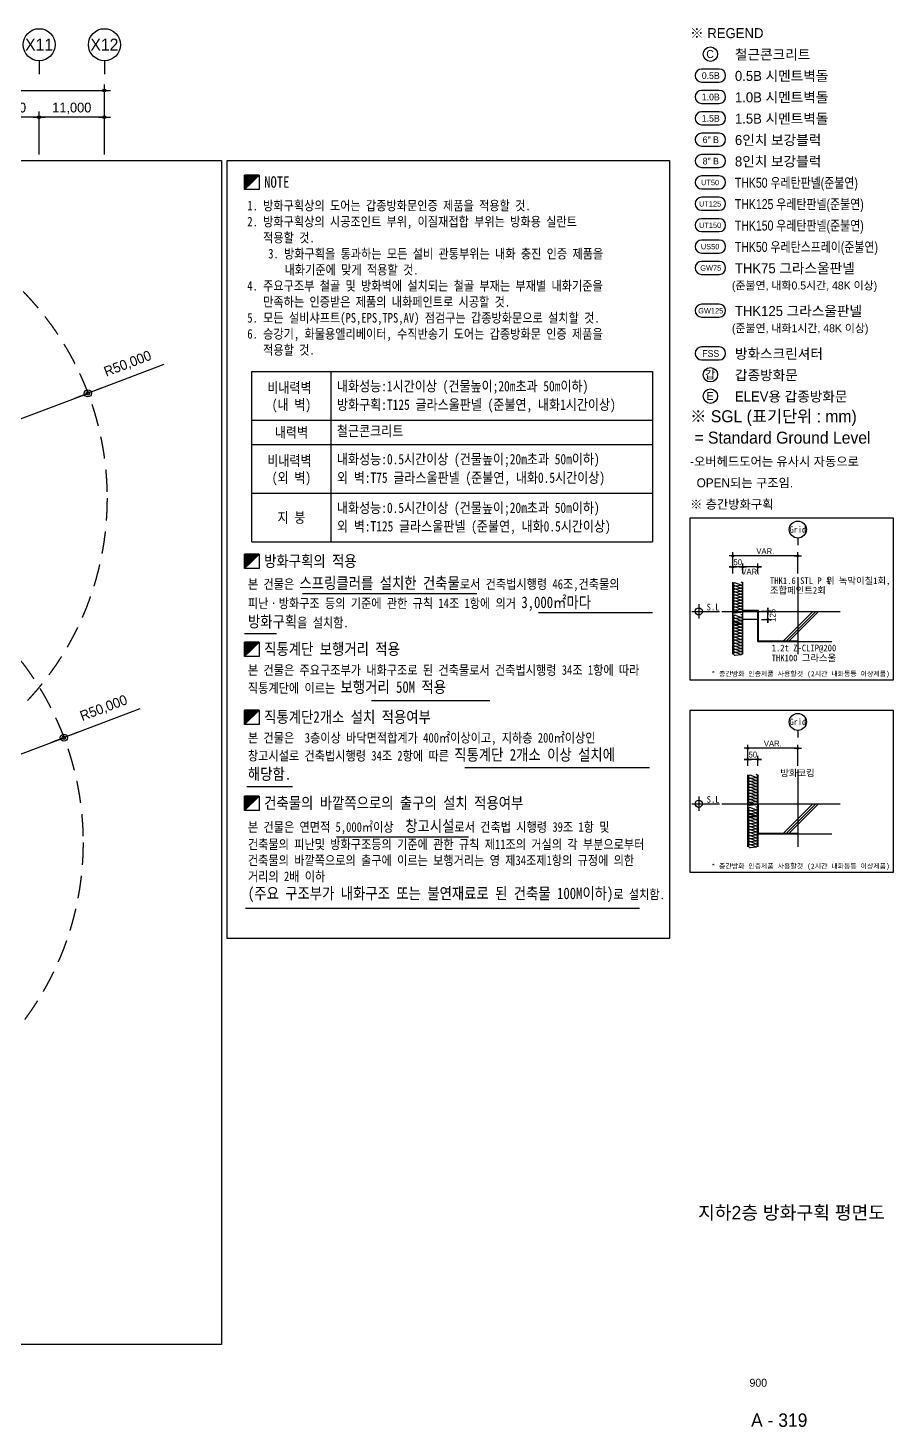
# Model space of a CAD drawing. Header units: millimetres. Extents: x 252828975 to 254701257, y 504285920 to 504535855.
# Drawn here: x 253043494 to 253189257, y 504300221 to 504535855 of the extents above; entities that cross this region are included whole.
import ezdxf
from ezdxf.enums import TextEntityAlignment as Align

# ---------------------------------------------------------------- set-up
doc = ezdxf.new("R2010")
doc.units = ezdxf.units.MM
doc.set_wipeout_variables(frame=1)
doc.linetypes.add('HIDDEN2', pattern=[0.1875, 0.125, -0.0625])
for name, color, linetype in [('4A.TEC DIM', 7, 'Continuous'), ('4A.TEC DIM 1', 7, 'Continuous'), ('4A.TEC FORM-TEXT', 3, 'Continuous'), ('4A.TEC TEXT', 7, 'Continuous'), ('4A.TEC TEXT 2', 3, 'Continuous'), ('4A.TEC 심볼', 7, 'Continuous'), ('7ELE', 7, 'Continuous'), ('A-SYM', 7, 'Continuous'), ('A-TEXT', 3, 'Continuous'), ('A-TEXT-3', 3, 'Continuous'), ('ALM', 4, 'Continuous'), ('AL몰딩', 4, 'Continuous'), ('COL', 8, 'Continuous'), ('DETL', 9, 'Continuous'), ('DIM', 7, 'Continuous'), ('ELE3', 8, 'Continuous'), ('GRID', 1, 'Continuous'), ('INSU', 8, 'Continuous'), ('SY', 1, 'Continuous'), ('SYMB', 7, 'Continuous'), ('WAL', 3, 'Continuous'), ('㈜SE&C DIM', 7, 'Continuous'), ('방화구획', 6, 'Continuous'), ('방화면적', 3, 'Continuous')]:
    doc.layers.add(name, color=color, linetype=linetype)
doc.layers.add('DEFPOINT', color=135, linetype='Continuous', plot=False)
doc.styles.add('#TL_Dotum', font='', dxfattribs={"width": 0.85})
doc.styles.add('1', font='')
doc.styles.add('GHS', font='malgun.ttf')
doc.styles.add('나눔고딕', font='')
doc.styles.add('돋움', font='')
doc.styles.add('울릉도L', font='')
doc.styles.get('#TL_Dotum').set_extended_font_data('DotumChe')
doc.styles.get('1').set_extended_font_data('DotumChe')
doc.styles.get('나눔고딕').set_extended_font_data('Dotum')
doc.styles.get('돋움').set_extended_font_data('Dotum')
doc.styles.get('울릉도L').set_extended_font_data('Dotum')
doc.dimstyles.new('DIM_200(외부치수)', dxfattribs={"dimscale": 200, "dimtxt": 3.3, "dimasz": 1, "dimexe": 2, "dimexo": 2, "dimgap": 1, "dimtad": 1, "dimdec": 0, "dimdsep": 46, "dimlunit": 6, "dimtxsty": '돋움', "dimblk1": 'DIMDOT', "dimblk2": 'DIMDOT', "dimsah": 1, "dimcen": 2.5, "dimdle": 1.5, "dimclrd": 1, "dimclre": 7, "dimclrt": 2, "dimadec": 0, "dimazin": 0, "dimtfac": 1, "dimtdec": 0, "dimtix": 1, "dimtmove": 2, "dimatfit": 3, "dimldrblk": 'DIMDOT', "dimfxl": 1, "dimtvp": 1, "dimtolj": 1, "dimtzin": 0, "dimarcsym": 0})
doc.dimstyles.new('DIM_400(외부치수)', dxfattribs={"dimscale": 1200, "dimtxt": 3.3, "dimasz": 1, "dimexe": 2, "dimexo": 2, "dimgap": 1, "dimtad": 1, "dimdec": 0, "dimdsep": 46, "dimlunit": 6, "dimtxsty": '울릉도L', "dimblk1": 'DIMDOT', "dimblk2": 'DIMDOT', "dimsah": 1, "dimcen": 2.5, "dimdle": 1.5, "dimclrd": 8, "dimclre": 8, "dimclrt": 3, "dimadec": 0, "dimazin": 0, "dimtfac": 1, "dimtdec": 0, "dimtix": 1, "dimtmove": 2, "dimatfit": 3, "dimldrblk": 'DIMDOT', "dimfxl": 1, "dimtvp": 1, "dimtolj": 1, "dimtzin": 0, "dimarcsym": 0})
doc.dimstyles.new('DIM_600(외부치수)', dxfattribs={"dimscale": 400, "dimtxt": 3.3, "dimasz": 1, "dimexe": 2, "dimexo": 2, "dimgap": 1, "dimtad": 1, "dimdec": 0, "dimdsep": 46, "dimlunit": 6, "dimtxsty": '나눔고딕', "dimblk1": 'DIMDOT', "dimblk2": 'DIMDOT', "dimsah": 1, "dimcen": 2.5, "dimdle": 1.5, "dimclrd": 8, "dimclre": 8, "dimclrt": 3, "dimadec": 0, "dimazin": 0, "dimtfac": 1, "dimtdec": 0, "dimtix": 1, "dimtmove": 2, "dimatfit": 3, "dimldrblk": 'DIMDOT', "dimfxl": 1, "dimtvp": 1, "dimtolj": 1, "dimtzin": 0, "dimarcsym": 0})

# ---------------------------------------------------------------- blocks, each defined once
blk = doc.blocks.new('DIMDOT')
at = {"color": 0}
blk.add_line((-2, 0), (2, 0), dxfattribs=at)
for radius in [0.5, 0.25]:
    blk.add_circle((0, 0), radius, dxfattribs=at)
blk = doc.blocks.new('*D109')
at = {"layer": '4A.TEC DIM', "color": 8, "lineweight": -2, "transparency": 16777216}
for p, q in [((169308, -49972), (169308, -38188)), ((169808, -39188), (302808, -39188)), ((303308, -49972), (303308, -38188))]:
    blk.add_line(p, q, dxfattribs=at)
at = {"layer": 'Defpoints', "color": 0, "transparency": 16777216}
for p in [(303308, -39188), (169308, -50972), (303308, -50972)]:
    blk.add_point(p, dxfattribs=at)
at = {"layer": '4A.TEC DIM', "color": 8, "lineweight": -2, "transparency": 16777216, "xscale": 500, "yscale": 500, "zscale": 500, "rotation": 180}
blk.add_blockref('DIMDOT', (169308, -39188), dxfattribs=at)
at = {"layer": '4A.TEC DIM', "color": 8, "lineweight": -2, "transparency": 16777216, "xscale": 500, "yscale": 500, "zscale": 500}
blk.add_blockref('DIMDOT', (303308, -39188), dxfattribs=at)
at = {"layer": '4A.TEC DIM', "color": 3, "transparency": 16777216, "insert": (236308, -37703), "char_height": 1650, "attachment_point": 5, "style": '나눔고딕'}
blk.add_mtext('\\A1;134,000', dxfattribs=at)
blk = doc.blocks.new('*D110')
at = {"layer": '4A.TEC DIM', "color": 8, "lineweight": -2, "transparency": 16777216}
for p, q in [((292308, -49972), (292308, -42699)), ((302808, -43699), (292808, -43699)), ((303308, -49972), (303308, -42699))]:
    blk.add_line(p, q, dxfattribs=at)
at = {"layer": 'Defpoints', "color": 0, "transparency": 16777216}
for p in [(292308, -43699), (292308, -50972), (303308, -50972)]:
    blk.add_point(p, dxfattribs=at)
at = {"layer": '4A.TEC DIM', "color": 8, "lineweight": -2, "transparency": 16777216, "xscale": 500, "yscale": 500, "zscale": 500, "rotation": 180}
blk.add_blockref('DIMDOT', (292308, -43699), dxfattribs=at)
at = {"layer": '4A.TEC DIM', "color": 8, "lineweight": -2, "transparency": 16777216, "xscale": 500, "yscale": 500, "zscale": 500}
blk.add_blockref('DIMDOT', (303308, -43699), dxfattribs=at)
at = {"layer": '4A.TEC DIM', "color": 3, "transparency": 16777216, "insert": (297808, -42214), "char_height": 1650, "attachment_point": 5, "style": '나눔고딕'}
blk.add_mtext('\\A1;11,000', dxfattribs=at)
blk = doc.blocks.new('ccs122')
at = {"layer": '4A.TEC 심볼'}
blk.add_line((0, 8), (0, 3), dxfattribs=at)
blk.add_circle((0, 14), 6, dxfattribs=at)
at = {"layer": '4A.TEC TEXT 2', "color": 3, "style": 'GHS'}
blk.add_attdef('NO', text='', height=4.5, dxfattribs=at).set_placement((-0.01, 14.02), align=Align.MIDDLE_CENTER)
blk = doc.blocks.new('*D128')
at = {"layer": '4A.TEC DIM', "color": 8, "lineweight": -2, "transparency": 16777216}
for p, q in [((281308, -49972), (281308, -42699)), ((291808, -43699), (281808, -43699)), ((292308, -49972), (292308, -42699))]:
    blk.add_line(p, q, dxfattribs=at)
at = {"layer": 'Defpoints', "color": 0, "transparency": 16777216}
for p in [(281308, -43699), (281308, -50972), (292308, -50972)]:
    blk.add_point(p, dxfattribs=at)
at = {"layer": '4A.TEC DIM', "color": 8, "lineweight": -2, "transparency": 16777216, "xscale": 500, "yscale": 500, "zscale": 500, "rotation": 180}
blk.add_blockref('DIMDOT', (281308, -43699), dxfattribs=at)
at = {"layer": '4A.TEC DIM', "color": 8, "lineweight": -2, "transparency": 16777216, "xscale": 500, "yscale": 500, "zscale": 500}
blk.add_blockref('DIMDOT', (292308, -43699), dxfattribs=at)
at = {"layer": '4A.TEC DIM', "color": 3, "transparency": 16777216, "insert": (286808, -42214), "char_height": 1650, "attachment_point": 5, "style": '나눔고딕'}
blk.add_mtext('\\A1;11,000', dxfattribs=at)
blk = doc.blocks.new('insul2')
blk.add_lwpolyline([(0.2, 0.19), (0.44, 0.84, 1.172784), (0.13, 0.79), (0.2, 0.16, 0.995634), (0.52, 0.19)], format="xyb")
blk = doc.blocks.new('*D150')
at = {"layer": 'COL', "color": 7, "lineweight": -2, "transparency": 16777216}
for p, q in [((253162254, 504443977), (253162254, 504447544)), ((253173218, 504443977), (253173218, 504447544))]:
    blk.add_line(p, q, dxfattribs=at)
at = {"layer": 'COL', "color": 1, "lineweight": -2, "transparency": 16777216}
blk.add_line((253172918, 504446944), (253162554, 504446944), dxfattribs=at)
at = {"layer": 'Defpoints', "color": 0, "transparency": 16777216}
for p in [(253162254, 504446944), (253162254, 504443377), (253173218, 504443377)]:
    blk.add_point(p, dxfattribs=at)
at = {"layer": 'COL', "color": 1, "lineweight": -2, "transparency": 16777216, "xscale": 300, "yscale": 300, "zscale": 300, "rotation": 180}
blk.add_blockref('DIMDOT', (253162254, 504446944), dxfattribs=at)
at = {"layer": 'COL', "color": 1, "lineweight": -2, "transparency": 16777216, "xscale": 300, "yscale": 300, "zscale": 300}
blk.add_blockref('DIMDOT', (253173218, 504446944), dxfattribs=at)
at = {"layer": 'COL', "color": 2, "transparency": 16777216, "insert": (253167736, 504447740), "char_height": 990, "attachment_point": 5, "style": '돋움'}
blk.add_mtext('\\A1;VAR.', dxfattribs=at)
blk = doc.blocks.new('*D151')
at = {"layer": 'COL', "color": 1, "lineweight": -2, "transparency": 16777216}
for p, q in [((253161954, 504445072), (253161654, 504445072)), ((253163939, 504445072), (253162254, 504445072)), ((253164239, 504445072), (253164539, 504445072))]:
    blk.add_line(p, q, dxfattribs=at)
at = {"layer": 'COL', "color": 7, "lineweight": -2, "transparency": 16777216}
for p, q in [((253162254, 504443977), (253162254, 504445672)), ((253163939, 504443977), (253163939, 504445672))]:
    blk.add_line(p, q, dxfattribs=at)
at = {"layer": 'Defpoints', "color": 0, "transparency": 16777216}
for p in [(253162254, 504445072), (253162254, 504443377), (253163939, 504443377)]:
    blk.add_point(p, dxfattribs=at)
at = {"layer": 'COL', "color": 1, "lineweight": -2, "transparency": 16777216, "xscale": 300, "yscale": 300, "zscale": 300}
blk.add_blockref('DIMDOT', (253162254, 504445072), dxfattribs=at)
at = {"layer": 'COL', "color": 1, "lineweight": -2, "transparency": 16777216, "xscale": 300, "yscale": 300, "zscale": 300, "rotation": 180}
blk.add_blockref('DIMDOT', (253163939, 504445072), dxfattribs=at)
at = {"layer": 'COL', "color": 2, "transparency": 16777216, "insert": (253163096, 504445868), "char_height": 990, "attachment_point": 5, "style": '돋움'}
blk.add_mtext('\\A1;50', dxfattribs=at)
blk = doc.blocks.new('*D152')
at = {"layer": 'COL', "color": 1, "lineweight": -2, "transparency": 16777216}
for p, q in [((253163639, 504445072), (253163339, 504445072)), ((253166477, 504445072), (253163939, 504445072)), ((253166777, 504445072), (253167077, 504445072))]:
    blk.add_line(p, q, dxfattribs=at)
at = {"layer": 'COL', "color": 7, "lineweight": -2, "transparency": 16777216}
for p, q in [((253163939, 504443977), (253163939, 504445672)), ((253166477, 504443977), (253166477, 504445672))]:
    blk.add_line(p, q, dxfattribs=at)
at = {"layer": 'Defpoints', "color": 0, "transparency": 16777216}
for p in [(253163939, 504445072), (253163939, 504443377), (253166477, 504443377)]:
    blk.add_point(p, dxfattribs=at)
at = {"layer": 'COL', "color": 1, "lineweight": -2, "transparency": 16777216, "xscale": 300, "yscale": 300, "zscale": 300}
blk.add_blockref('DIMDOT', (253163939, 504445072), dxfattribs=at)
at = {"layer": 'COL', "color": 1, "lineweight": -2, "transparency": 16777216, "xscale": 300, "yscale": 300, "zscale": 300, "rotation": 180}
blk.add_blockref('DIMDOT', (253166477, 504445072), dxfattribs=at)
at = {"layer": 'COL', "color": 2, "transparency": 16777216, "insert": (253165208, 504444276), "char_height": 990, "attachment_point": 5, "style": '돋움'}
blk.add_mtext('\\A1;VAR.', dxfattribs=at)
blk = doc.blocks.new('*D153')
at = {"layer": 'COL', "color": 7, "lineweight": -2, "transparency": 16777216}
for p, q in [((253167077, 504437607), (253168772, 504437607)), ((253167077, 504436246), (253168772, 504436246))]:
    blk.add_line(p, q, dxfattribs=at)
at = {"layer": 'COL', "color": 1, "lineweight": -2, "transparency": 16777216}
for p, q in [((253168172, 504437907), (253168172, 504438207)), ((253168172, 504436246), (253168172, 504437607)), ((253168172, 504435946), (253168172, 504435646))]:
    blk.add_line(p, q, dxfattribs=at)
at = {"layer": 'Defpoints', "color": 0, "transparency": 16777216}
for p in [(253166477, 504437607), (253168172, 504437607), (253166477, 504436246)]:
    blk.add_point(p, dxfattribs=at)
at = {"layer": 'COL', "color": 1, "lineweight": -2, "transparency": 16777216, "xscale": 300, "yscale": 300, "zscale": 300}
for p, rotation in [((253168172, 504437607), 270), ((253168172, 504436246), 90)]:
    blk.add_blockref('DIMDOT', p, dxfattribs=dict(at, rotation=rotation))
at = {"layer": 'COL', "color": 2, "transparency": 16777216, "insert": (253168968, 504436927), "char_height": 990, "attachment_point": 5, "rotation": 90, "style": '돋움'}
blk.add_mtext('\\A1;125', dxfattribs=at)
blk = doc.blocks.new('*D154')
at = {"layer": 'COL', "color": 7, "lineweight": -2, "transparency": 16777216}
for p, q in [((253164792, 504411577), (253164792, 504415144)), ((253173218, 504411577), (253173218, 504415144))]:
    blk.add_line(p, q, dxfattribs=at)
at = {"layer": 'COL', "color": 1, "lineweight": -2, "transparency": 16777216}
blk.add_line((253172918, 504414544), (253165092, 504414544), dxfattribs=at)
at = {"layer": 'Defpoints', "color": 0, "transparency": 16777216}
for p in [(253164792, 504414544), (253164792, 504410977), (253173218, 504410977)]:
    blk.add_point(p, dxfattribs=at)
at = {"layer": 'COL', "color": 1, "lineweight": -2, "transparency": 16777216, "xscale": 300, "yscale": 300, "zscale": 300, "rotation": 180}
blk.add_blockref('DIMDOT', (253164792, 504414544), dxfattribs=at)
at = {"layer": 'COL', "color": 1, "lineweight": -2, "transparency": 16777216, "xscale": 300, "yscale": 300, "zscale": 300}
blk.add_blockref('DIMDOT', (253173218, 504414544), dxfattribs=at)
at = {"layer": 'COL', "color": 2, "transparency": 16777216, "insert": (253169005, 504415340), "char_height": 990, "attachment_point": 5, "style": '돋움'}
blk.add_mtext('\\A1;VAR.', dxfattribs=at)
blk = doc.blocks.new('*D155')
at = {"layer": 'COL', "color": 1, "lineweight": -2, "transparency": 16777216}
for p, q in [((253164492, 504412672), (253164192, 504412672)), ((253166477, 504412672), (253164792, 504412672)), ((253166777, 504412672), (253167077, 504412672))]:
    blk.add_line(p, q, dxfattribs=at)
at = {"layer": 'COL', "color": 7, "lineweight": -2, "transparency": 16777216}
for p, q in [((253164792, 504411577), (253164792, 504413272)), ((253166477, 504411577), (253166477, 504413272))]:
    blk.add_line(p, q, dxfattribs=at)
at = {"layer": 'Defpoints', "color": 0, "transparency": 16777216}
for p in [(253164792, 504412672), (253164792, 504410977), (253166477, 504410977)]:
    blk.add_point(p, dxfattribs=at)
at = {"layer": 'COL', "color": 1, "lineweight": -2, "transparency": 16777216, "xscale": 300, "yscale": 300, "zscale": 300}
blk.add_blockref('DIMDOT', (253164792, 504412672), dxfattribs=at)
at = {"layer": 'COL', "color": 1, "lineweight": -2, "transparency": 16777216, "xscale": 300, "yscale": 300, "zscale": 300, "rotation": 180}
blk.add_blockref('DIMDOT', (253166477, 504412672), dxfattribs=at)
at = {"layer": 'COL', "color": 2, "transparency": 16777216, "insert": (253165635, 504413468), "char_height": 990, "attachment_point": 5, "style": '돋움'}
blk.add_mtext('\\A1;50', dxfattribs=at)
blk = doc.blocks.new('zw$57BF')
at = {"layer": '4A.TEC 심볼'}
for points in [[(-38067, 241824), (-41030, 241824, 1), (-41030, 239642), (-38067, 239642, 1)], [(-38067, 238224), (-41030, 238224, 1), (-41030, 236042), (-38067, 236042, 1)], [(-38067, 234624), (-41030, 234624, 1), (-41030, 232442), (-38067, 232442, 1)], [(-38067, 231024), (-41030, 231024, 1), (-41030, 228842), (-38067, 228842, 1)], [(-38067, 227424), (-41030, 227424, 1), (-41030, 225242), (-38067, 225242, 1)], [(-38067, 223824), (-41030, 223824, 1), (-41030, 221642), (-38067, 221642, 1)], [(-38067, 220224), (-41030, 220224, 1), (-41030, 218042), (-38067, 218042, 1)], [(-38067, 216624), (-41030, 216624, 1), (-41030, 214442), (-38067, 214442, 1)], [(-38067, 213024), (-41030, 213024, 1), (-41030, 210842), (-38067, 210842, 1)], [(-38067, 209424), (-41030, 209424, 1), (-41030, 207242), (-38067, 207242, 1)], [(-38067, 202224), (-41030, 202224, 1), (-41030, 200042), (-38067, 200042, 1)], [(-38067, 195024), (-41030, 195024, 1), (-41030, 192842), (-38067, 192842, 1)]]:
    blk.add_lwpolyline(points, format="xyb", close=True, dxfattribs=at)
for centre in [(-39549, 244333), (-39549, 190333), (-39549, 186733)]:
    blk.add_circle(centre, 1212, dxfattribs=at)
at = {"layer": '4A.TEC TEXT', "style": '돋움'}
for s, p in [('C', (-39605, 244351)), ('갑', (-39605, 190351)), ('E', (-39605, 186751))]:
    blk.add_text(s, height=1350, dxfattribs=at).set_placement(p, align=Align.MIDDLE_CENTER)
for s, height, p in [('0.5B', 1125, (-39487, 240716)), ('1.0B', 1125, (-39487, 237116)), ('1.5B', 1125, (-39487, 233516)), ('6" B', 1125, (-39487, 229916)), ('8" B', 1125, (-39487, 226316)), ('UT50', 900, (-39594, 222716)), ('UT125', 900, (-39594, 219116)), ('UT150', 900, (-39594, 215516)), ('US50', 900, (-39594, 211916)), ('GW75', 900, (-39487, 208316)), ('GW125', 900, (-39487, 201116)), ('FSS', 1125, (-39487, 193916))]:
    blk.add_text(s, height=height, dxfattribs=at).set_placement(p, align=Align.MIDDLE)
at = {"layer": '4A.TEC TEXT 2', "color": 3, "style": '나눔고딕'}
for s, height, p in [('※ REGEND', 1687.5, (-42975, 246522)), ('철근콘크리트', 1687.5, (-35415, 242922)), ('0.5B 시멘트벽돌', 1687.5, (-35415, 239322)), ('1.0B 시멘트벽돌', 1687.5, (-35415, 235722)), ('1.5B 시멘트벽돌', 1687.5, (-35415, 232122)), ('6인치 보강블럭', 1687.5, (-35415, 228522)), ('8인치 보강블럭', 1687.5, (-35415, 224922)), ('THK75 그라스울판넬', 1687.5, (-35415, 206922)), ('(준불연, 내화0.5시간, 48K 이상)', 1350, (-35919, 204291)), ('THK125 그라스울판넬', 1687.5, (-35415, 199722)), ('(준불연, 내화1시간, 48K 이상)', 1350, (-35919, 197091)), ('방화스크린셔터', 1687.5, (-35415, 192522)), ('갑종방화문', 1687.5, (-35415, 188922)), ('ELEV용 갑종방화문', 1687.5, (-35415, 185322)), ('※ SGL (표기단위 : mm)', 2025, (-42975, 181722)), (' = Standard Ground Level', 2025, (-42975, 178122))]:
    blk.add_text(s, height=height, dxfattribs=at).set_placement(p, align=Align.BOTTOM_LEFT)
at = {"layer": '4A.TEC TEXT 2', "color": 3, "style": '나눔고딕', "width": 0.8}
for s, p in [('THK50 우레탄판넬(준불연)', (-35415, 221322)), ('THK125 우레탄판넬(준불연)', (-35415, 217722)), ('THK150 우레탄판넬(준불연)', (-35415, 214122)), ('THK50 우레탄스프레이(준불연)', (-35415, 210522))]:
    blk.add_text(s, height=1687.5, dxfattribs=at).set_placement(p, align=Align.BOTTOM_LEFT)
blk = doc.blocks.new('Sym_11note')
at = {"layer": 'A-SYM'}
blk.add_hatch(color=256, dxfattribs=at).paths.add_polyline_path([(0, 3.75), (0, 0), (1.875, 1.875), (3.75, 3.75)])
blk.add_line((0, 0), (3.75, 3.75), dxfattribs=at)
for points in [[(3.75, 0), (0, 0), (0, 3.75), (3.75, 3.75)], [(0, 3.75), (0, 0), (1.875, 1.875), (3.75, 3.75), (0, 3.75)]]:
    blk.add_lwpolyline(points, close=True, dxfattribs=at)
blk = doc.blocks.new('zw$3B5D')
blk.add_wipeout([(0, 113087), (66252, 113087), (66252, -3393), (0, -3393)]).dxf.layer = '방화구획'
for p, q in [((3708, 81478), (63709, 81478)), ((15564, 55986), (15564, 81478)), ((3708, 74195), (63709, 74195)), ((3708, 70553), (63709, 70553)), ((3708, 63270), (63709, 63270)), ((3708, 55986), (63709, 55986))]:
    blk.add_line(p, q)
for points in [[(3708, 55986), (3708, 81478)], [(63709, 81478), (63709, 55986)]]:
    blk.add_lwpolyline(points)
at = {"layer": 'A-SYM'}
blk.add_lwpolyline([(0, 113087), (66252, 113087), (66252, -3393), (0, -3393)], close=True, dxfattribs=at)
at = {"layer": 'A-TEXT', "color": 2}
for p, q in [((11284, 48277), (37420, 48277)), ((46628, 45394), (63709, 45394)), ((2627, 42287), (7391, 42287)), ((21647, 32232), (39326, 32232)), ((35628, 22230), (63251, 22230)), ((2928, 19361), (9811, 19361)), ((16361, 11811), (36144, 11811)), ((2743, 1148), (61752, 1148))]:
    blk.add_line(p, q, dxfattribs=at)
at = {"layer": 'A-SYM', "xscale": 575.999999999999, "yscale": 575.999999999999, "zscale": 575.999999999999}
for p in [(2627, 108726), (2627, 51977), (2627, 38815), (2627, 28643), (2627, 15772)]:
    blk.add_blockref('Sym_11note', p, dxfattribs=at)
at = {"layer": 'A-TEXT', "style": '#TL_Dotum', "width": 0.85}
for s, p in [('NOTE', (5547, 109858)), ('방화구획의 적용', (5547, 53109)), ('직통계단 보행거리 적용', (5547, 39947)), ('직통계단2개소 설치 적용여부', (5547, 29775)), ('건축물의 바깥쪽으로의 출구의 설치 적용여부', (5547, 16904))]:
    blk.add_text(s, height=1728, dxfattribs=at).set_placement(p, align=Align.MIDDLE_LEFT)
for s, p in [('비내력벽', (9333, 79080)), ('(내 벽)', (9636, 76526)), ('내력벽', (9636, 72374)), ('비내력벽', (9333, 68155)), ('(외 벽)', (9636, 65600)), ('지 붕', (9636, 59628))]:
    blk.add_text(s, height=1555.2, dxfattribs=at).set_placement(p, align=Align.MIDDLE_CENTER)
for s, p in [('내화성능:1시간이상 (건물높이;20m초과 50m이하)', (16446, 78520)), ('방화구획:T125 글라스울판넬 (준불연, 내화1시간이상)', (16446, 75748)), ('철근콘크리트', (16446, 71822)), ('내화성능:0.5시간이상 (건물높이;20m초과 50m이하)', (16446, 67595)), ('외 벽:T75 글라스울판넬 (준불연, 내화0.5시간이상)', (16446, 64823)), ('내화성능:0.5시간이상 (건물높이;20m초과 50m이하)', (16446, 60311)), ('외 벽:T125 글라스울판넬 (준불연, 내화0.5시간이상)', (16446, 57539))]:
    blk.add_text(s, height=1555.2, dxfattribs=at).set_placement(p)
at = {"layer": 'A-TEXT', "char_height": 1440, "attachment_point": 1, "style": '#TL_Dotum'}
for s, insert, width in [('1. 방화구획상의 도어는 갑종방화문인증 제품을 적용할 것.\\P2. 방화구획상의 시공조인트 부위, 이질재접합 부위는 방화용 실란트 \\P   적용할 것.\\P{\\fDotumChe|b0|i0|c129|p49;\\W3.36730; }3. 방화구획을 통과하는 모든 설비 관통부위는 내화 충진 인증 제품을 \\P{\\fDotumChe|b0|i0|c129|p49;\\W3.45129; }   내화기준에 맞게 적용할 것.\\P4. 주요구조부 철골 및 방화벽에 설치되는 철골 부재는 부재별 내화기준을 \\P   만족하는 인증받은 제품의 내화페인트로 시공할 것.\\P5. 모든 설비샤프트(PS,EPS,TPS,AV) 점검구는 갑종방화문으로 설치할 것.\\P6. 승강기, 화물용엘리베이터, 수직반송기 도어는 갑종방화문 인증 제품을 \\P   적용할 것.', (3020, 107054), 60109.32), ('본 건물은 {\\H1.2x;\\C2;스프링클러를 설치한 건축물}로서 건축법시행령 46조,건축물의 피난ㆍ방화구조 등의 기준에 관한 규칙 14조 1항에 의거 {\\H1.2x;\\C2;3,000㎡마다 방화구획}을 설치함.', (3113, 50684), 60595.45), ('본 건물은 주요구조부가 내화구조로 된 건축물로서 건축법시행령 34조 1항에 따라 직통계단에 이르는 {\\H1.2x;\\C2;보행거리 50M 적용}', (3113, 37521), 60595.45), ('본 건물은  3층이상 바닥면적합계가 400㎡이상이고, 지하층 200㎡이상인 창고시설로 건축법시행령 34조 2항에 따른 {\\H1.2x;\\C2;직통계단 2개소 이상 설치에 해당함.}', (3113, 27381), 60137.43), ('본 건물은 연면적 5,000{\\fDotumChe|b0|i0|c129|p49;㎡}이상 {\\H1.2x;\\C2; 창고시설}로서 건축법 시행령 39조 1항 및 건축물의 피난및 방화구조등의 기준에 관한 규칙 제11조의 거실의 각 부분으로부터 건축물의 바깥쪽으로의 출구에 이르는 보행거리는 영 제34조제1항의 규정에 의한 거리의 2배 이하\\P{\\H1.2x;\\C2;(주요 구조부가 내화구조 또는 불연재료로 된 건축물 100M이하)}로 설치함.', (3113, 14312), 60595.45)]:
    blk.add_mtext(s, dxfattribs=dict(at, insert=insert, width=width))
blk = doc.blocks.new('*D147')
at = {"layer": '4A.TEC DIM 1', "color": 8, "linetype": 'ByBlock', "lineweight": -2, "transparency": 16777216}
for p, q in [((83596, 104092), (77013, 93494)), ((50000, 50000), (76380, 92474))]:
    blk.add_line(p, q, dxfattribs=at)
at = {"layer": 'Defpoints', "color": 0, "transparency": 16777216}
for p in [(76380, 92474), (50000, 50000)]:
    blk.add_point(p, dxfattribs=at)
at = {"layer": '4A.TEC DIM 1', "color": 8, "lineweight": -2, "transparency": 16777216, "xscale": 1200, "yscale": 1200, "zscale": 1200, "rotation": 238.1562189976001}
blk.add_blockref('DIMDOT', (76380, 92474), dxfattribs=at)
at = {"layer": '4A.TEC DIM 1', "color": 3, "transparency": 16777216, "insert": (78750, 100465), "char_height": 1680, "attachment_point": 5, "rotation": 58.15622, "style": '돋움'}
blk.add_mtext('\\A1;R50,000', dxfattribs=at)
blk = doc.blocks.new('dwgFD3B')
at = {"layer": 'DEFPOINT', "elevation": -0.45}
blk.add_lwpolyline([(98105, -50972.46), (323011.22, -50972.46), (323011.22, -250400.62), (98105, -250400.62)], close=True, dxfattribs=at)
at = {"layer": '4A.TEC 심볼'}
ref = blk.add_blockref('ccs122', (292307.63, -37775.62, -0.45), dxfattribs=dict(at, xscale=449.999997974715, yscale=449.999997974715, zscale=449.999997974715))
ref.add_attrib('NO', 'X11', dxfattribs={"layer": '0', "color": 3, "height": 2025, "style": '울릉도L'}).set_placement((292304.85, -31467.56, -0.45), align=Align.MIDDLE_CENTER)
ref = blk.add_blockref('ccs122', (303307.63, -37775.62, -0.45), dxfattribs=dict(at, xscale=449.999997974715, yscale=449.999997974715, zscale=449.999997974715))
ref.add_attrib('NO', 'X12', dxfattribs={"layer": '0', "color": 3, "height": 2025, "style": '울릉도L'}).set_placement((303304.85, -31467.56, -0.45), align=Align.MIDDLE_CENTER)
at = {"layer": '4A.TEC DIM'}
for base, p1, p2, picture, middle in [((303307.63, -39187.59, -1666.67), (169307.63, -50972.46, -1666.67), (303307.63, -50972.46, -1666.67), '*D109', (236307.63, -37702.51, -1666.67)), ((281307.63, -43699.04, -0.45), (292307.63, -50972.45, -0.45), (281307.63, -50972.45, -0.45), '*D128', (286807.63, -42213.96, -0.45)), ((292307.63, -43699.04, -0.45), (303307.63, -50972.45, -0.45), (292307.63, -50972.45, -0.45), '*D110', (297807.63, -42213.96, -0.45))]:
    dim = blk.add_linear_dim(base=base, p1=p1, p2=p2, dimstyle='DIM_600(외부치수)', override={"dimscale": 500, "dimdec": 1, "dimblk1": 'DIMDOT', "dimblk2": 'DIMDOT'}, dxfattribs=at)
    dim.commit()
    dim.dimension.update_dxf_attribs({"geometry": picture, "text_midpoint": middle})
blk = doc.blocks.new('zw$2514')
at = {"color": 4, "linetype": 'HIDDEN2', "ltscale": 30000}
blk.add_circle((50000, 50000), 50000, dxfattribs=at)
at = {"layer": '4A.TEC DIM 1', "linetype": 'ByBlock'}
dim = blk.add_radius_dim(center=(50000, 50000), mpoint=(76380.3, 92474.5), dimstyle='DIM_400(외부치수)', override={"dimtxt": 1.4, "dimexe": 3, "dimtih": 0, "dimtxsty": '돋움', "dimtix": 1, "dimtmove": 2}, dxfattribs=at)
dim.commit()
dim.dimension.update_dxf_attribs({"geometry": '*D147', "text_midpoint": (78749.8, 100465.2)})

msp = doc.modelspace()

# ---------------------------------------------------------------- hatches: boundary and pattern name
at = {"layer": 'ELE3'}
h = msp.add_hatch(dxfattribs=at)
h.set_pattern_fill('CORK', color=256, scale=7.932127, style=0)
h.set_pattern_definition([(0, (252662341.362, 504438323.024), (0, 25.1845039), []), (135, (252662353.954, 504438310.43), (-50.36903, -50.36903), [35.616282, -35.616282]), (135, (252662360.25, 504438310.43), (-50.36903, -50.36903), [35.616282, -35.616282]), (135, (252662366.55, 504438310.43), (-50.36903, -50.36903), [35.616282, -35.616282])])
h.paths.add_polyline_path([(253163938.97, 504436246.16), (253166477.23, 504436246.16), (253166477.23, 504437593.82), (253163938.97, 504437593.82)])

# ---------------------------------------------------------------- linework, layer by layer
at = {"layer": 'SYMB'}
for points in [[(253155912.67, 504437593.82, 3332.88), (253156519.38, 504438200.53, 3332.88), (253155921.94, 504437700.88, 3332.88), (253156413.84, 504438191.03, 3332.88)], [(253156519.38, 504438200.53, 3332.88), (253155912.67, 504437593.82, 3332.88), (253156519.38, 504437593.82, 3332.88)], [(253155921.94, 504437700.88, 3332.88), (253156413.84, 504438191.03, 3332.88), (253155949.16, 504437803.97, 3332.88), (253156312.09, 504438163.8, 3332.88)], [(253155921.94, 504437700.88, 3332.88), (253156413.84, 504438191.03, 3332.88), (253155949.16, 504437803.97, 3332.88), (253156312.09, 504438163.8, 3332.88)], [(253155949.16, 504437803.97, 3332.88), (253156312.09, 504438163.8, 3332.88), (253155997.12, 504437903.81, 3332.88), (253156213.58, 504438117.12, 3332.88)], [(253156519.38, 504436987.1, 3332.88), (253157126.1, 504437593.82, 3332.88), (253156626.45, 504436996.38, 3332.88), (253157116.59, 504437488.27, 3332.88)], [(253157126.1, 504437593.82, 3332.88), (253156519.38, 504437593.82, 3332.88), (253156519.38, 504436987.1, 3332.88)], [(253156519.38, 504436987.1, 3332.88), (253157126.1, 504437593.82, 3332.88), (253156626.45, 504436996.38, 3332.88), (253157116.59, 504437488.27, 3332.88)], [(253157126.1, 504437593.82, 3332.88), (253156519.38, 504437593.82, 3332.88), (253156519.38, 504436987.1, 3332.88)], [(253156626.45, 504436996.38, 3332.88), (253157116.59, 504437488.27, 3332.88), (253156729.53, 504437023.6, 3332.88), (253157089.36, 504437386.52, 3332.88)], [(253156626.45, 504436996.38, 3332.88), (253157116.59, 504437488.27, 3332.88), (253156729.53, 504437023.6, 3332.88), (253157089.36, 504437386.52, 3332.88)], [(253156729.53, 504437023.6, 3332.88), (253157089.36, 504437386.52, 3332.88), (253156829.38, 504437071.56, 3332.88), (253157042.68, 504437288.02, 3332.88)], [(253156729.53, 504437023.6, 3332.88), (253157089.36, 504437386.52, 3332.88), (253156829.38, 504437071.56, 3332.88), (253157042.68, 504437288.02, 3332.88)], [(253156829.38, 504437071.56, 3332.88), (253157042.68, 504437288.02, 3332.88), (253156909.12, 504437127.94, 3332.88), (253156984.98, 504437204.41, 3332.88)], [(253156829.38, 504437071.56, 3332.88), (253157042.68, 504437288.02, 3332.88), (253156909.12, 504437127.94, 3332.88), (253156984.98, 504437204.41, 3332.88)], [(253155912.67, 504405193.82, 3332.88), (253156519.38, 504405800.53, 3332.88), (253155921.94, 504405300.88, 3332.88), (253156413.84, 504405791.03, 3332.88)], [(253156519.38, 504405800.53, 3332.88), (253155912.67, 504405193.82, 3332.88), (253156519.38, 504405193.82, 3332.88)], [(253155921.94, 504405300.88, 3332.88), (253156413.84, 504405791.03, 3332.88), (253155949.16, 504405403.97, 3332.88), (253156312.09, 504405763.8, 3332.88)], [(253155921.94, 504405300.88, 3332.88), (253156413.84, 504405791.03, 3332.88), (253155949.16, 504405403.97, 3332.88), (253156312.09, 504405763.8, 3332.88)], [(253155949.16, 504405403.97, 3332.88), (253156312.09, 504405763.8, 3332.88), (253155997.12, 504405503.81, 3332.88), (253156213.58, 504405717.12, 3332.88)], [(253156519.38, 504404587.1, 3332.88), (253157126.09, 504405193.82, 3332.88), (253156626.44, 504404596.38, 3332.88), (253157116.59, 504405088.27, 3332.88)], [(253157126.09, 504405193.82, 3332.88), (253156519.38, 504405193.82, 3332.88), (253156519.38, 504404587.1, 3332.88)], [(253156519.38, 504404587.1, 3332.88), (253157126.09, 504405193.82, 3332.88), (253156626.44, 504404596.38, 3332.88), (253157116.59, 504405088.27, 3332.88)], [(253157126.09, 504405193.82, 3332.88), (253156519.38, 504405193.82, 3332.88), (253156519.38, 504404587.1, 3332.88)], [(253156626.44, 504404596.38, 3332.88), (253157116.59, 504405088.27, 3332.88), (253156729.53, 504404623.6, 3332.88), (253157089.36, 504404986.52, 3332.88)], [(253156626.44, 504404596.38, 3332.88), (253157116.59, 504405088.27, 3332.88), (253156729.53, 504404623.6, 3332.88), (253157089.36, 504404986.52, 3332.88)], [(253156729.53, 504404623.6, 3332.88), (253157089.36, 504404986.52, 3332.88), (253156829.38, 504404671.56, 3332.88), (253157042.68, 504404888.02, 3332.88)], [(253156729.53, 504404623.6, 3332.88), (253157089.36, 504404986.52, 3332.88), (253156829.38, 504404671.56, 3332.88), (253157042.68, 504404888.02, 3332.88)], [(253156829.38, 504404671.56, 3332.88), (253157042.68, 504404888.02, 3332.88), (253156909.12, 504404727.94, 3332.88), (253156984.98, 504404804.41, 3332.88)], [(253156829.38, 504404671.56, 3332.88), (253157042.68, 504404888.02, 3332.88), (253156909.12, 504404727.94, 3332.88), (253156984.98, 504404804.41, 3332.88)]]:
    msp.add_solid(points, dxfattribs=at)

# ---------------------------------------------------------------- block references
msp.add_blockref('zw$57BF', (253198032, 504287113.54, 3332.88))
at = {"layer": '㈜SE&C DIM', "xscale": 1.125, "yscale": 1.125, "zscale": 1.125}
msp.add_blockref('zw$3B5D', (253077052.09, 504386318.77, 3332.88), dxfattribs=at)
at = {"layer": '방화면적', "rotation": 322.5492943049505}
msp.add_blockref('zw$2514', (252932676.4, 504389352.42, -0.45), dxfattribs=at)

# ---------------------------------------------------------------- texts
at = {"layer": '4A.TEC FORM-TEXT', "style": '돋움'}
msp.add_text('A - 319', height=2250, dxfattribs=at).set_placement((253170082.15, 504300252.93, 3332.88), align=Align.CENTER)
at = {"layer": '4A.TEC TEXT 2', "color": 3, "style": '나눔고딕'}
for s, p in [('-오버헤드도어는 유사시 자동으로 ', (253155057, 504461635.68, 3332.88)), ('  OPEN되는 구조임.', (253155057, 504458035.68, 3332.88)), ('※ 층간방화구획', (253155057, 504454435.68, 3332.88))]:
    msp.add_text(s, height=1518.75, dxfattribs=at).set_placement(p, align=Align.BOTTOM_LEFT)
at = {"layer": '4A.TEC TEXT 2', "style": '나눔고딕'}
for s, height, p in [('지하2층 방화구획 평면도', 2250, (253172160.13, 504335205, 3332.88)), ('900', 1350, (253166554.29, 504307002.82, 3332.88))]:
    msp.add_text(s, height=height, dxfattribs=at).set_placement(p, align=Align.CENTER)

# ---------------------------------------------------------------- next in the draw order: linework, layer by layer
at = {"layer": 'DEFPOINT', "elevation": 3332.88}
msp.add_lwpolyline([(252851171.54, 504513541.7), (253076077.77, 504513541.7), (253076077.77, 504314113.54), (252851171.54, 504314113.54)], close=True, dxfattribs=at)

# ---------------------------------------------------------------- next in the draw order: block references
msp.add_blockref('dwgFD3B', (252753066.54, 504564514.16, 3333.33))
at = {"layer": '방화면적', "rotation": 322.5492943049505}
msp.add_blockref('zw$2514', (252936716.4, 504447347.42, -0.45), dxfattribs=at)

# ---------------------------------------------------------------- next in the draw order: wipeouts: each hides what was drawn before it
at = {"ltscale": 2}
for points in [[(253155057, 504453343.54), (253189257, 504453343.54), (253189257, 504425994.44), (253155057, 504425994.44)], [(253155057, 504420943.54), (253189257, 504420943.54), (253189257, 504393594.44), (253155057, 504393594.44)]]:
    msp.add_wipeout(points, dxfattribs=at).translate(0, 0, 3332.88)

# ---------------------------------------------------------------- next in the draw order: linework, layer by layer
at = {"color": 9, "elevation": 3332.88}
msp.add_lwpolyline([(253166477.23, 504437593.82), (253166609.43, 504437593.82), (253166609.43, 504437721.2), (253163938.97, 504437721.2), (253163938.97, 504437593.82), (253164071.17, 504437593.82), (253164071.17, 504437607.04), (253163952.19, 504437607.04), (253163952.19, 504437707.98), (253166596.21, 504437707.98), (253166596.21, 504437607.04), (253166477.23, 504437607.04), (253166477.23, 504437593.82)], dxfattribs=at)
at = {"layer": '7ELE'}
msp.add_line((253166477.23, 504436238.23, 3332.88), (253163939.3, 504436238.23, 3332.88), dxfattribs=at)
at = {"layer": 'ALM', "elevation": 3332.88}
msp.add_lwpolyline([(253163940.76, 504437532.86), (253163955.17, 504437516.32), (253163955.17, 504437582.49), (253163940.76, 504437565.94)], dxfattribs=at)
at = {"layer": 'AL몰딩', "const_width": 15.86, "elevation": 3332.88}
msp.add_lwpolyline([(253166477.23, 504437593.82), (253166477.23, 504436246.16), (253163938.97, 504436246.16), (253163938.97, 504437593.82)], dxfattribs=at)
at = {"layer": 'DETL', "color": 2}
for p, q in [((253166477.23, 504437593.82, 3332.88), (253178954.94, 504437593.82, 3332.88)), ((253166477.23, 504432537.87, 3332.88), (253166477.23, 504437593.82, 3332.88)), ((253166477.23, 504432537.87, 3332.88), (253178954.94, 504432537.87, 3332.88)), ((253166477.23, 504405193.82, 3332.88), (253178954.94, 504405193.82, 3332.88)), ((253166477.23, 504400137.87, 3332.88), (253166477.23, 504405193.82, 3332.88)), ((253166477.23, 504400137.87, 3332.88), (253178954.94, 504400137.87, 3332.88))]:
    msp.add_line(p, q, dxfattribs=at)
at = {"layer": 'DETL', "color": 9}
for p, q in [((253166578.35, 504432638.99, 3332.88), (253166578.35, 504437593.82, 3332.88)), ((253166578.35, 504432638.99, 3332.88), (253166578.35, 504437593.82, 3332.88)), ((253170694.41, 504432537.87, 3332.88), (253175750.36, 504437593.82, 3332.88)), ((253171171.09, 504432537.87, 3332.88), (253176227.04, 504437593.82, 3332.88)), ((253171647.77, 504432537.87, 3332.88), (253176703.72, 504437593.82, 3332.88)), ((253163938.94, 504432537.87, 3332.88), (253163938.94, 504437254.02, 3332.88)), ((253163938.94, 504432537.87, 3332.88), (253163938.94, 504437254.02, 3332.88)), ((253166578.35, 504432638.99, 3332.88), (253173218.5, 504432638.99, 3332.88)), ((253173218.5, 504432537.87, 3332.88), (253173218.5, 504432638.99, 3332.88)), ((253166477.2, 504400137.87, 3332.88), (253166477.2, 504404854.02, 3332.88)), ((253166477.2, 504400137.87, 3332.88), (253166477.2, 504404854.02, 3332.88)), ((253166578.35, 504400238.99, 3332.88), (253166578.35, 504405193.82, 3332.88)), ((253166578.35, 504400238.99, 3332.88), (253166578.35, 504405193.82, 3332.88)), ((253170694.41, 504400137.87, 3332.88), (253175750.36, 504405193.82, 3332.88)), ((253171171.09, 504400137.87, 3332.88), (253176227.04, 504405193.82, 3332.88)), ((253171647.77, 504400137.87, 3332.88), (253176703.72, 504405193.82, 3332.88)), ((253166578.35, 504400238.99, 3332.88), (253173218.49, 504400238.99, 3332.88)), ((253173218.49, 504400137.87, 3332.88), (253173218.49, 504400238.99, 3332.88))]:
    msp.add_line(p, q, dxfattribs=at)
at = {"layer": 'DETL', "color": 3, "elevation": 3332.88}
for points in [[(253162253.64, 504442490.88), (253162253.64, 504430365.79)], [(253162280.61, 504430365.79), (253162280.61, 504442490.88)], [(253163912.01, 504442490.88), (253163912.01, 504430365.79)], [(253163938.97, 504430365.79), (253163938.97, 504442490.88)], [(253164791.9, 504410090.88), (253164791.9, 504397965.79)], [(253164818.87, 504397965.79), (253164818.87, 504410090.88)], [(253166450.26, 504410090.88), (253166450.26, 504397965.79)], [(253166477.23, 504397965.79), (253166477.23, 504410090.88)]]:
    msp.add_lwpolyline(points, dxfattribs=at)
at = {"layer": 'GRID'}
for p, q in [((253173218.5, 504443377.24, 3332.88), (253173218.5, 504430365.79, 3332.88)), ((253160426.71, 504437593.82, 3332.88), (253180352.58, 504437593.82, 3332.88)), ((253173218.49, 504410977.24, 3332.88), (253173218.49, 504397965.79, 3332.88)), ((253160426.71, 504405193.82, 3332.88), (253180352.58, 504405193.82, 3332.88))]:
    msp.add_line(p, q, dxfattribs=at)
at = {"layer": 'SY', "lineweight": 50, "elevation": 3332.88}
for points in [[(253164810.95, 504437626.01, 0, 168.53, 0), (253164968.92, 504438106.29, 0, 0, 0), (253166587.76, 504442778.03, 0, 0, 0), (253167921.81, 504442778.03, 0, 0, 0)], [(253164810.95, 504437626.01, 0, 168.53, 0), (253164968.92, 504438106.29, 0, 0, 0), (253166587.76, 504442778.03, 0, 0, 0), (253167921.81, 504442778.03, 0, 0, 0)], [(253166205.68, 504437341.49, 0, 168.53, 0), (253166363.64, 504437821.78, 0, 0, 0), (253166971.09, 504439597.12, 0, 0, 0), (253168305.13, 504439597.12, 0, 0, 0)], [(253166205.68, 504437341.49, 0, 168.53, 0), (253166363.64, 504437821.78, 0, 0, 0), (253166971.09, 504439597.12, 0, 0, 0), (253168305.13, 504439597.12, 0, 0, 0)], [(253164766.01, 504436175.19, 0, 168.53, 0), (253164766.01, 504435720.95, 0, 0, 0), (253164766.01, 504429725.06, 0, 0, 0), (253167880.49, 504429725.06, 0, 0, 0)], [(253165631.84, 504436175.19, 0, 168.53, 0), (253165631.84, 504435720.95, 0, 0, 0), (253165631.84, 504431344.57, 0, 0, 0), (253167880.49, 504431344.57, 0, 0, 0)], [(253166560.28, 504405226.01, 0, 168.53, 0), (253166718.25, 504405706.29, 0, 0, 0), (253168337.09, 504410378.03, 0, 0, 0), (253169671.13, 504410378.03, 0, 0, 0)]]:
    msp.add_lwpolyline(points, format="xyseb", dxfattribs=at)
at = {"layer": 'SYMB'}
for p, q in [((253155350.37, 504437593.82, 3332.88), (253160010.91, 504437593.82, 3332.88)), ((253156519.38, 504438807.24, 3332.88), (253156519.38, 504436380.39, 3332.88)), ((253155350.37, 504405193.82, 3332.88), (253160010.91, 504405193.82, 3332.88)), ((253156519.38, 504406407.24, 3332.88), (253156519.38, 504403980.39, 3332.88))]:
    msp.add_line(p, q, dxfattribs=at)
for centre in [(253156519.38, 504437593.82, 3332.88), (253156519.38, 504405193.82, 3332.88)]:
    msp.add_circle(centre, 606.71, dxfattribs=at)
at = {"layer": 'WAL', "ltscale": 2, "elevation": 3332.88}
for points in [[(253155057, 504453343.54), (253189257, 504453343.54), (253189257, 504425994.44), (253155057, 504425994.44)], [(253155057, 504420943.54), (253189257, 504420943.54), (253189257, 504393594.44), (253155057, 504393594.44)]]:
    msp.add_lwpolyline(points, close=True, dxfattribs=at)

# ---------------------------------------------------------------- next in the draw order: block references
at = {"layer": 'INSU', "xscale": 1584.197184273303, "yscale": 1584.197184273303, "zscale": 1584.197184273303, "rotation": 90}
for p in [(253163952.22, 504441696.15, 3332.88), (253163952.22, 504441696.15, 3332.88), (253163929.57, 504441188.2, 3332.88), (253163929.57, 504441188.2, 3332.88), (253163929.57, 504440681.25, 3332.88), (253163929.57, 504440681.25, 3332.88), (253163929.57, 504440174.31, 3332.88), (253163929.57, 504440174.31, 3332.88), (253163929.57, 504439667.37, 3332.88), (253163929.57, 504439667.37, 3332.88), (253163929.57, 504439160.42, 3332.88), (253163929.57, 504439160.42, 3332.88), (253163929.57, 504438653.48, 3332.88), (253163929.57, 504438653.48, 3332.88), (253163929.57, 504438146.54, 3332.88), (253163929.57, 504438146.54, 3332.88), (253163929.57, 504437639.59, 3332.88), (253163929.57, 504437639.59, 3332.88), (253163929.57, 504437132.65, 3332.88), (253163929.57, 504437132.65, 3332.88), (253163929.57, 504436261.64, 3332.88), (253163929.57, 504436261.64, 3332.88), (253163929.57, 504435754.69, 3332.88), (253163929.57, 504435754.69, 3332.88), (253163929.57, 504435247.75, 3332.88), (253163929.57, 504435247.75, 3332.88), (253163929.57, 504435104.88, 3332.88), (253163929.57, 504435104.88, 3332.88), (253163929.57, 504434597.93, 3332.88), (253163929.57, 504434597.93, 3332.88), (253163929.57, 504434090.99, 3332.88), (253163929.57, 504434090.99, 3332.88), (253163929.57, 504433584.05, 3332.88), (253163929.57, 504433584.05, 3332.88), (253163929.57, 504433077.11, 3332.88), (253163929.57, 504433077.11, 3332.88), (253163929.57, 504432570.16, 3332.88), (253163929.57, 504432570.16, 3332.88), (253163929.57, 504432063.22, 3332.88), (253163929.57, 504432063.22, 3332.88), (253163929.57, 504431556.28, 3332.88), (253163929.57, 504431556.28, 3332.88), (253163929.57, 504431049.33, 3332.88), (253163929.57, 504431049.33, 3332.88), (253163929.57, 504430542.39, 3332.88), (253163929.57, 504430542.39, 3332.88), (253163929.57, 504430035.45, 3332.88), (253163929.57, 504430035.45, 3332.88), (253166467.82, 504408788.2, 3332.88), (253166467.82, 504408788.2, 3332.88), (253166467.82, 504408281.25, 3332.88), (253166467.82, 504408281.25, 3332.88), (253166490.48, 504409296.15, 3332.88), (253166490.48, 504409296.15, 3332.88), (253166467.82, 504407774.31, 3332.88), (253166467.82, 504407774.31, 3332.88), (253166467.82, 504407267.37, 3332.88), (253166467.82, 504407267.37, 3332.88), (253166467.82, 504406760.42, 3332.88), (253166467.82, 504406760.42, 3332.88), (253166467.82, 504406253.48, 3332.88), (253166467.82, 504406253.48, 3332.88), (253166467.82, 504405746.54, 3332.88), (253166467.82, 504405746.54, 3332.88), (253166467.82, 504405239.59, 3332.88), (253166467.82, 504405239.59, 3332.88), (253166467.82, 504404732.65, 3332.88), (253166467.82, 504404732.65, 3332.88), (253166467.82, 504403861.64, 3332.88), (253166467.82, 504403861.64, 3332.88), (253166467.82, 504403354.69, 3332.88), (253166467.82, 504403354.69, 3332.88), (253166467.82, 504402847.75, 3332.88), (253166467.82, 504402847.75, 3332.88), (253166467.82, 504402704.88, 3332.88), (253166467.82, 504402704.88, 3332.88), (253166467.82, 504402197.93, 3332.88), (253166467.82, 504402197.93, 3332.88), (253166467.82, 504401690.99, 3332.88), (253166467.82, 504401690.99, 3332.88), (253166467.82, 504401184.05, 3332.88), (253166467.82, 504401184.05, 3332.88), (253166467.82, 504400677.11, 3332.88), (253166467.82, 504400677.11, 3332.88), (253166467.82, 504400170.16, 3332.88), (253166467.82, 504400170.16, 3332.88), (253166467.82, 504399663.22, 3332.88), (253166467.82, 504399663.22, 3332.88), (253166467.82, 504399156.28, 3332.88), (253166467.82, 504399156.28, 3332.88), (253166467.82, 504398649.33, 3332.88), (253166467.82, 504398649.33, 3332.88), (253166467.82, 504398142.39, 3332.88), (253166467.82, 504398142.39, 3332.88), (253166467.82, 504397635.45, 3332.88), (253166467.82, 504397635.45, 3332.88)]:
    msp.add_blockref('insul2', p, dxfattribs=at)
at = {"layer": 'SY'}
ref = msp.add_blockref('ccs122', (253173218.5, 504448023.05, 3332.88), dxfattribs=dict(at, xscale=239.6913205247786, yscale=239.6913205247786, zscale=239.6913205247786))
ref.add_attrib('NO', 'Grid', dxfattribs={"layer": '0', "color": 3, "height": 1078.611, "style": '1', "width": 0.9}).set_placement((253173217.02, 504451383.02, 3332.88), align=Align.MIDDLE_CENTER)
ref = msp.add_blockref('ccs122', (253173218.5, 504448023.05, 3332.88), dxfattribs=dict(at, xscale=239.6913205247786, yscale=239.6913205247786, zscale=239.6913205247786))
ref.add_attrib('NO', 'Grid', dxfattribs={"layer": '0', "color": 3, "height": 1078.611, "style": '1', "width": 0.9}).set_placement((253173217.02, 504451383.02, 3332.88), align=Align.MIDDLE_CENTER)
ref = msp.add_blockref('ccs122', (253173218.49, 504415623.05, 3332.88), dxfattribs=dict(at, xscale=239.6913205247786, yscale=239.6913205247786, zscale=239.6913205247786))
ref.add_attrib('NO', 'Grid', dxfattribs={"layer": '0', "color": 3, "height": 1078.611, "style": '1', "width": 0.9}).set_placement((253173217.02, 504418983.02, 3332.88), align=Align.MIDDLE_CENTER)
ref = msp.add_blockref('ccs122', (253173218.49, 504415623.05, 3332.88), dxfattribs=dict(at, xscale=239.6913205247786, yscale=239.6913205247786, zscale=239.6913205247786))
ref.add_attrib('NO', 'Grid', dxfattribs={"layer": '0', "color": 3, "height": 1078.611, "style": '1', "width": 0.9}).set_placement((253173217.02, 504418983.02, 3332.88), align=Align.MIDDLE_CENTER)

# ---------------------------------------------------------------- next in the draw order: texts
at = {"layer": 'A-TEXT-3', "style": '1'}
for s, height, p in [('THK1.6 STL P 위 녹막이칠1회,', 1123.5531, (253168515.11, 504442197.96, 3332.88)), ('L', 1123.55, (253178105.07, 504442197.96, 3332.88)), ('조합페인트2회', 1123.553, (253168515.11, 504440587.65, 3332.88)), ('THK100 그라스울', 1123.5531, (253168804.32, 504429188.52, 3332.88)), ('1.2t Z-CLIP@200', 1123.5531, (253168804.32, 504430869.69, 3332.88)), ('방화코킹', 1123.553, (253170264.44, 504409797.96, 3332.88))]:
    msp.add_text(s, height=height, dxfattribs=at).set_placement(p)
at = {"layer": 'DIM', "style": '1'}
for s, height, p in [('S.L', 1123.553, (253157847.84, 504437760.92, 3332.88)), ('* 층간방화 인증제품 사용할것 (2시간 내화동등 이상제품)', 832.2615, (253158638.27, 504426671.85, 3332.88)), ('S.L', 1123.553, (253157847.84, 504405360.92, 3332.88)), ('* 층간방화 인증제품 사용할것 (2시간 내화동등 이상제품)', 832.2615, (253158638.27, 504394271.85, 3332.88))]:
    msp.add_text(s, height=height, dxfattribs=at).set_placement(p)

# ---------------------------------------------------------------- next in the draw order: dimensions: what is measured, and where the dimension line sits
at = {"layer": 'COL'}
for base, p1, p2, text, override, picture, middle in [((253162253.64, 504446944.43, 3332.88), (253173218.5, 504443377.24, 3332.88), (253162253.64, 504443377.24, 3332.88), 'VAR.', {"dimscale": 300}, '*D150', (253167736.07, 504447740.11, 3332.88)), ((253162253.64, 504445071.85, 3332.88), (253163938.97, 504443377.24, 3332.88), (253162253.64, 504443377.24, 3332.88), '50', {"dimscale": 300}, '*D151', (253163096.31, 504445867.52, 3332.88)), ((253163938.97, 504445071.85, 3332.88), (253166477.23, 504443377.24, 3332.88), (253163938.97, 504443377.24, 3332.88), 'VAR.', {"dimscale": 300, "dimtad": 4}, '*D152', (253165208.1, 504444276.17, 3332.88)), ((253164791.9, 504414544.43, 3332.88), (253173218.49, 504410977.24, 3332.88), (253164791.9, 504410977.24, 3332.88), 'VAR.', {"dimscale": 300}, '*D154', (253169005.2, 504415340.11, 3332.88)), ((253164791.9, 504412671.85, 3332.88), (253166477.23, 504410977.24, 3332.88), (253164791.9, 504410977.24, 3332.88), '50', {"dimscale": 300}, '*D155', (253165634.57, 504413467.52, 3332.88))]:
    dim = msp.add_linear_dim(base=base, p1=p1, p2=p2, text=text, dimstyle='DIM_200(외부치수)', override=override, dxfattribs=at)
    dim.commit()
    dim.dimension.update_dxf_attribs({"geometry": picture, "text_midpoint": middle})
dim = msp.add_linear_dim(base=(253168171.83, 504437607.04, 3332.88), p1=(253166477.23, 504436246.16, 3332.88), p2=(253166477.23, 504437607.04, 3332.88), angle=270, text='125', dimstyle='DIM_200(외부치수)', override={"dimscale": 300, "dimtad": 4}, dxfattribs=at)
dim.commit()
dim.dimension.update_dxf_attribs({"geometry": '*D153', "text_midpoint": (253168967.51, 504436926.6, 3332.88)})

doc.saveas('drawing.dxf')
